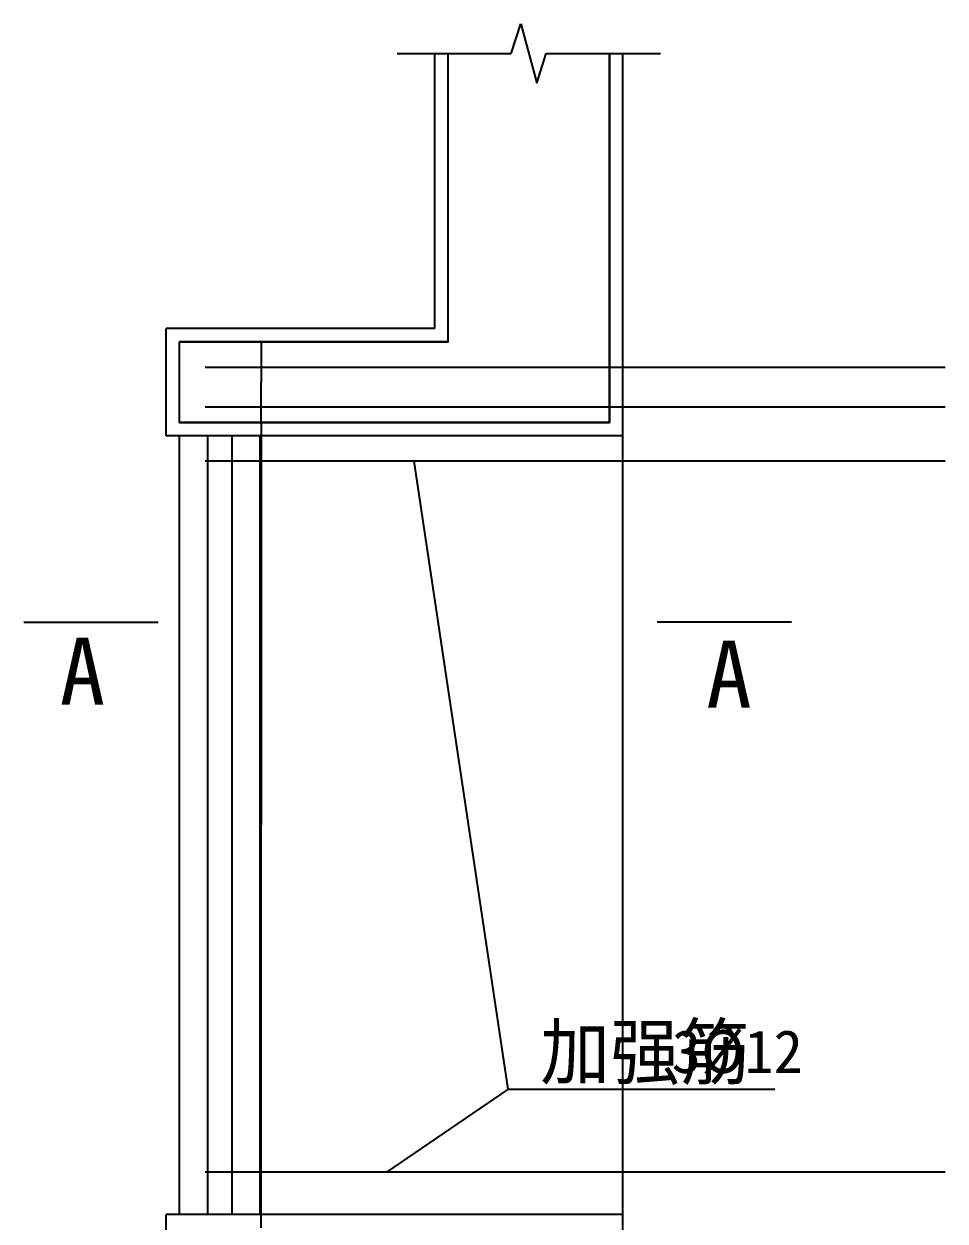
# Model space of a CAD drawing. Header units: metres. Extents: x 16 to 4383, y -1447 to 2482.
# Drawn here: x 1872 to 3244, y 162 to 1946 of the extents above; entities that cross this region are included whole.
import ezdxf

# ---------------------------------------------------------------- set-up
doc = ezdxf.new("R2010")
doc.units = ezdxf.units.M
for name, color, linetype in [('OTHER', 7, 'Continuous'), ('PUB_DIM', 3, 'Continuous'), ('PUB_TEXT', 7, 'Continuous'), ('PUB_WALL', 255, 'Continuous'), ('S_WALL', 255, 'Continuous'), ('S_WINDOW', 2, 'Continuous')]:
    doc.layers.add(name, color=color, linetype=linetype)
doc.dimstyles.get("Standard").update_dxf_attribs({"dimtxt": 2.5, "dimasz": 2.5, "dimexe": 1.25, "dimexo": 0.625, "dimtad": 1, "dimcen": 2.5, "dimazin": 3, "dimtfac": 1, "dimtmove": 0, "dimatfit": 3})

# ---------------------------------------------------------------- blocks, each defined once
blk = doc.blocks.new('_CLOSEDFILLED')
at = {"color": 0, "linetype": 'BYBLOCK'}
blk.add_solid([(-1, 0.2), (0, 0), (-1, -0.2)], dxfattribs=at)
blk = doc.blocks.new('*D6')
for p, q in [((2225.63, 1472.09), (2225.63, 1412.09)), ((2225.38, 1412.09), (2225.13, 1412.09)), ((2225.63, 1352.09), (2225.63, 1412.09)), ((2225.63, 1412.09), (2225.63, 1412.09)), ((2225.88, 1412.09), (2226.13, 1412.09))]:
    blk.add_line(p, q)
at = {"layer": 'Defpoints'}
for p in [(2225.63, 1472.09), (2225.63, 1412.09), (2225.63, 1352.09)]:
    blk.add_point(p, dxfattribs=at)
at = {"layer": 'PUB_DIM', "xscale": 0.25, "yscale": 0.25}
blk.add_blockref('_CLOSEDFILLED', (2225.63, 1412.09), dxfattribs=at)
at = {"layer": 'PUB_DIM', "xscale": 0.25, "yscale": 0.25, "rotation": 180}
blk.add_blockref('_CLOSEDFILLED', (2225.63, 1412.09), dxfattribs=at)
at = {"layer": 'PUB_DIM', "insert": (2225.63, 1413.215), "char_height": 1, "attachment_point": 5}
blk.add_mtext('0', dxfattribs=at)
blk = doc.blocks.new('*D7')
for p, q in [((2225.63, 1352.09), (2225.63, 752.09)), ((2225.38, 752.09), (2225.13, 752.09)), ((2225.63, 152.09), (2225.63, 752.09)), ((2225.63, 752.09), (2225.63, 752.09)), ((2225.88, 752.09), (2226.13, 752.09))]:
    blk.add_line(p, q)
at = {"layer": 'Defpoints'}
for p in [(2225.63, 1352.09), (2225.63, 752.09), (2225.63, 152.09)]:
    blk.add_point(p, dxfattribs=at)
at = {"layer": 'PUB_DIM', "xscale": 0.25, "yscale": 0.25}
blk.add_blockref('_CLOSEDFILLED', (2225.63, 752.09), dxfattribs=at)
at = {"layer": 'PUB_DIM', "xscale": 0.25, "yscale": 0.25, "rotation": 180}
blk.add_blockref('_CLOSEDFILLED', (2225.63, 752.09), dxfattribs=at)
at = {"layer": 'PUB_DIM', "insert": (2225.63, 753.215), "char_height": 1, "attachment_point": 5}
blk.add_mtext('0', dxfattribs=at)

msp = doc.modelspace()

# ---------------------------------------------------------------- linework, layer by layer
at = {"layer": 'OTHER'}
for p, q in [((2598.28, 1901.73), (2612.28, 1945.73)), ((2612.28, 1945.73), (2636.28, 1857.73)), ((2428.28, 1901.73), (2598.28, 1901.73)), ((2636.28, 1857.73), (2650.28, 1901.73)), ((2650.28, 1901.73), (2820.28, 1901.73))]:
    msp.add_line(p, q, dxfattribs=at)
at = {"layer": 'PUB_DIM'}
for points in [[(1872.41, 1054.39), (2072.41, 1054.39)], [(3015.63, 1054.39), (2815.63, 1054.39)]]:
    msp.add_lwpolyline(points, dxfattribs=at)
at = {"layer": 'PUB_TEXT'}
for p, q in [((2484.28, 1492.09), (2484.28, 1901.73)), ((2764.28, -353.75), (2764.28, 1901.73)), ((2484.28, 1492.09), (2084.28, 1492.09)), ((2084.28, 1332.09), (2084.28, 1492.09)), ((3244.28, 1433.88), (2142.49, 1433.88)), ((3244.28, 1374.64), (2142.49, 1374.64)), ((2764.28, 1332.09), (2084.28, 1332.09)), ((3244.28, 1294.43), (2142.49, 1294.43)), ((2593.74, 358.61), (2453.35, 1294.43)), ((2593.74, 358.61), (2412.24, 235.06)), ((2593.74, 358.61), (2990.82, 358.61)), ((3244.28, 235.06), (2142.49, 235.06)), ((2084.28, 12.09), (2084.28, 172.09)), ((2764.28, 172.09), (2084.28, 172.09))]:
    msp.add_line(p, q, dxfattribs=at)
at = {"layer": 'PUB_WALL'}
msp.add_lwpolyline([(2744.28, 1901.73), (2744.28, 1352.09), (2104.28, 1352.09), (2104.28, 1472.09), (2504.28, 1472.09), (2504.28, 1901.73)], dxfattribs=at)
at = {"layer": 'S_WALL'}
for p, q in [((2504.28, 1472.09), (2504.28, 1901.73)), ((2744.28, 1352.09), (2744.28, 1901.73)), ((2504.28, 1472.09), (2104.28, 1472.09)), ((2104.28, 1352.09), (2104.28, 1472.09)), ((2104.28, 1352.09), (2744.28, 1352.09))]:
    msp.add_line(p, q, dxfattribs=at)
at = {"layer": 'S_WINDOW'}
for p, q in [((2104.28, 172.09), (2104.28, 1332.09)), ((2146.28, 172.09), (2146.28, 1332.09)), ((2182.28, 172.09), (2182.28, 1332.09)), ((2224.28, 172.09), (2224.28, 1332.09))]:
    msp.add_line(p, q, dxfattribs=at)

# ---------------------------------------------------------------- texts
at = {"layer": 'PUB_DIM'}
for p in [(1925.47, 931.26), (2888.39, 926.8)]:
    msp.add_text('A', height=100, dxfattribs=at).set_placement(p)
at = {"layer": 'PUB_TEXT'}
for s, height, p in [('加强筋', 80, (2641.45, 374.2)), ('3%%c12', 64, (2837.29, 382.7))]:
    msp.add_text(s, height=height, dxfattribs=at).set_placement(p)

# ---------------------------------------------------------------- dimensions: what is measured, and where the dimension line sits
at = {"layer": 'PUB_DIM'}
for base, p1, p2, picture, middle in [((2225.63, 1412.09), (2225.63, 1472.09), (2225.63, 1352.09), '*D6', (2225.63, 1413.215)), ((2225.63, 752.09), (2225.63, 1352.09), (2225.63, 152.09), '*D7', (2225.63, 753.215))]:
    dim = msp.add_linear_dim(base=base, p1=p1, p2=p2, dimstyle='Standard', dxfattribs=at)
    dim.commit()
    dim.dimension.update_dxf_attribs({"geometry": picture, "text_midpoint": middle})

doc.saveas('drawing.dxf')
